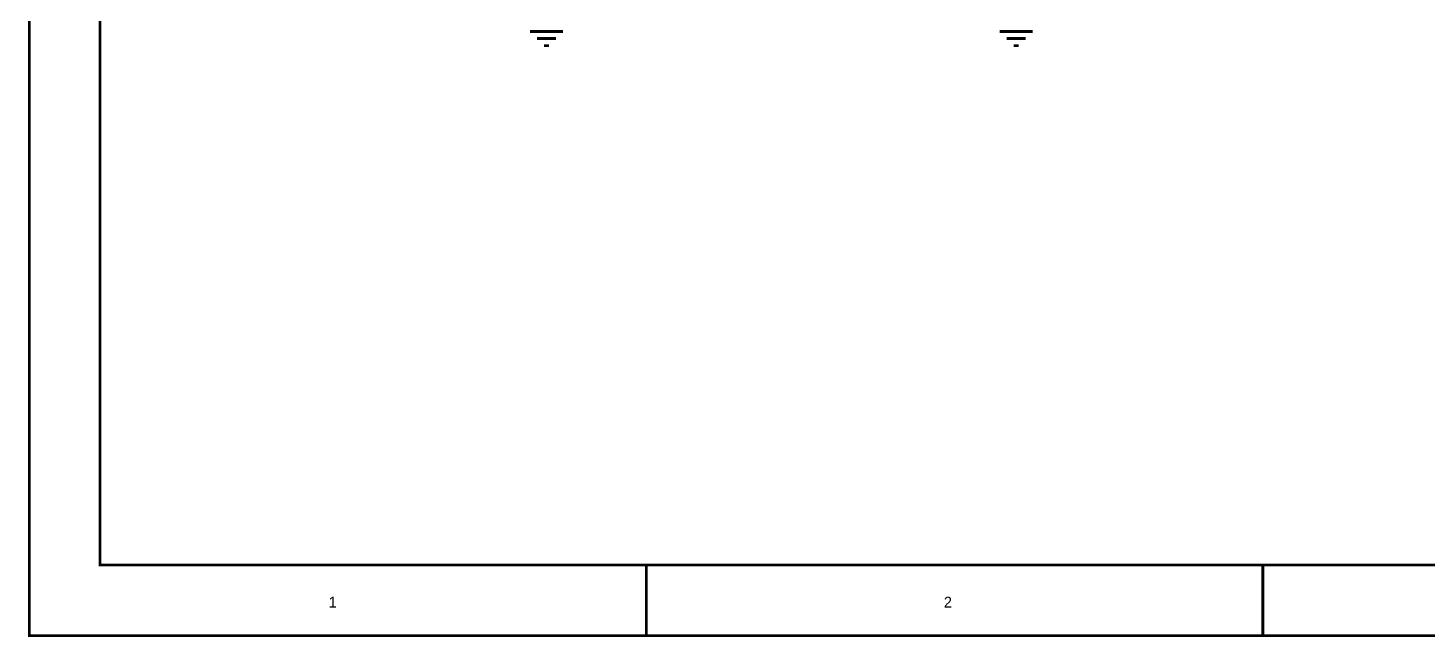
# Model space of a CAD drawing. Header units: inches. Extents: x 0 to 31.5, y 0 to 22.3.
# Drawn here: x 0 to 5.96, y -0.01 to 2.58 of the extents above; entities that cross this region are included whole.
import ezdxf

# ---------------------------------------------------------------- set-up
doc = ezdxf.new("R2010")
doc.units = ezdxf.units.IN
doc.header["$MEASUREMENT"] = 0
doc.layers.add('Sheet', color=255, linetype='Continuous')

msp = doc.modelspace()

# ---------------------------------------------------------------- linework, layer by layer
at = {"layer": 'Sheet'}
for points in [[(0.0034, 22.3, 0.0118, 0.0118, 0), (31.4977, 22.3, 0.0118, 0.0118, 0), (31.4977, 0, 0.0118, 0.0118, 0), (0.0034, 0, 0.0118, 0.0118, 0), (0.0034, 22.3, 0.0118, 0.0118, 0)], [(0.0034, 22.3, 0.0039, 0.0039, 0), (0.0034, 0, 0.0039, 0.0039, 0), (31.4977, 0, 0.0039, 0.0039, 0), (31.4977, 22.3, 0.0039, 0.0039, 0), (0.0034, 22.3, 0.0039, 0.0039, 0), (0.0034, 22.3, 0.0039, 0.0039, 0)], [(0.3043, 21.9991, 0.0118, 0.0118, 0), (31.1969, 21.9991, 0.0118, 0.0118, 0), (31.1969, 0.2998, 0.0118, 0.0118, 0), (0.3043, 0.2998, 0.0118, 0.0118, 0), (0.3043, 21.9991, 0.0118, 0.0118, 0)], [(0.3043, 21.9991, 0.0039, 0.0039, 0), (0.3043, 0.2998, 0.0039, 0.0039, 0), (31.1969, 0.2998, 0.0039, 0.0039, 0), (31.1969, 21.9991, 0.0039, 0.0039, 0), (0.3043, 21.9991, 0.0039, 0.0039, 0), (0.3043, 21.9991, 0.0039, 0.0039, 0)]]:
    msp.add_lwpolyline(points, format="xyseb", close=True, dxfattribs=at)
for points in [[(2.1335, 2.5693, 0.0118, 0.0118, 0), (2.2736, 2.5693, 0.0118, 0.0118, 0)], [(4.1327, 2.5693, 0.0118, 0.0118, 0), (4.2728, 2.5693, 0.0118, 0.0118, 0)], [(2.1634, 2.5394, 0.0118, 0.0118, 0), (2.2438, 2.5394, 0.0118, 0.0118, 0)], [(2.1932, 2.5096, 0.0118, 0.0118, 0), (2.2139, 2.5096, 0.0118, 0.0118, 0)], [(4.1626, 2.5394, 0.0118, 0.0118, 0), (4.2429, 2.5394, 0.0118, 0.0118, 0)], [(4.1924, 2.5096, 0.0118, 0.0118, 0), (4.2131, 2.5096, 0.0118, 0.0118, 0)], [(2.6284, 0, 0.0118, 0.0118, 0), (2.6284, 0.2998, 0.0118, 0.0118, 0)], [(5.2523, 0, 0.0118, 0.0118, 0), (5.2523, 0.2998, 0.0118, 0.0118, 0)]]:
    msp.add_lwpolyline(points, format="xyseb", dxfattribs=at)

# ---------------------------------------------------------------- texts
for s, p in [('1', (1.2769, 0.1194)), ('2', (3.895, 0.1194))]:
    msp.add_text(s, height=0.0459, dxfattribs=at).set_placement(p)

doc.saveas('drawing.dxf')
